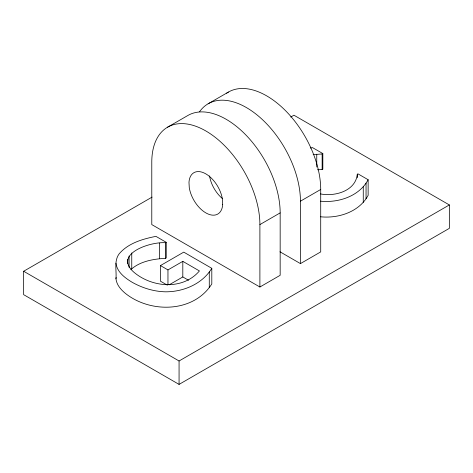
<?xml version="1.0" encoding="UTF-8"?>
<svg xmlns="http://www.w3.org/2000/svg" width="473" height="473" viewBox="0 0 473 473"><rect width="100%" height="100%" fill="white"/><g stroke="black" fill="none" stroke-linecap="round" stroke-linejoin="round"><path stroke-width="0.71" d="M130.867 269.586C140.12 261.22 153.406 258.985 165.503 258.341L166.236 257.921L166.236 242.312L165.503 242.738C149.846 241.49 111.261 254.616 135.449 273.5C153.796 287.779 183.353 289.825 199.423 270.94L182.809 261.35L167.962 269.917L160.453 265.584L160.453 281.187L167.341 285.16M320.505 216.782C338.414 218.638 359.184 211.975 368.142 195.331L368.142 179.728L357.96 173.845L357.31 174.218C355.666 191.068 334.801 196.786 320.499 193.918M160.453 265.584L183.755 252.133L211.803 268.321L211.803 283.93C193.605 312.884 150.183 313.469 125.162 293.213C120.727 289.482 116.636 284.811 115.968 278.822C116.736 270.562 113.792 261.096 119.119 253.877C128.278 243.122 142.562 239.019 155.924 236.358L166.236 242.312M115.968 278.822L116.151 277.48M320.505 201.173C338.414 203.035 359.184 196.366 368.142 179.728M115.968 263.219C117.079 272.099 124.884 277.84 131.979 282.174C142.178 287.962 153.654 291.516 165.42 291.817C183.353 291.9 202.225 284.078 211.803 268.321M167.613 127.172L187.887 115.471A76.449 44.137 60 0 1 246.794 135.952A76.449 44.137 60 0 1 280.164 212.885L280.164 275.304L259.896 287.01L151.78 224.592L151.78 162.168A76.449 44.137 60 0 1 205.838 130.962A76.449 44.137 60 0 1 259.896 224.592L259.896 287.01M208.155 103.764L228.429 92.064M290.741 117.056L293.934 115.211L449.35 204.939L449.35 228.347L179.066 384.395L23.65 294.667L23.65 271.26L152.081 197.105M313.15 154.6L322.143 153.967L322.834 153.565L322.834 169.174L322.143 169.571L317.424 169.766M259.896 224.592L280.164 212.885M320.712 189.478L320.712 251.896L300.438 263.603L300.438 201.185L320.712 189.478A76.449 44.137 60 0 0 286.112 111.273A76.449 44.137 60 0 0 226.608 93.216M169.204 284.811L182.809 276.953L188.556 280.27M23.65 271.26L179.066 360.988L449.35 204.939M310.377 148.031L312.523 147.611L322.834 153.565M279.969 251.784L300.438 263.603M366.049 183.128L366.049 198.731M363.264 186.776L363.264 202.379M357.31 174.218L357.31 177.765M322.143 153.967L322.143 169.571M316.75 154.192L316.75 166.957M209.279 271.922L209.279 287.525M182.809 261.35L182.809 276.953M179.066 360.988L179.066 384.395M167.962 269.917L167.962 284.811M165.503 242.738L165.503 258.341M159.507 243.087L159.507 258.69M131.754 252.966L131.754 268.569M129.094 256.011L129.094 267.363M127.751 259.31L127.751 263.567M222.275 198.459A23.892 13.794 60 0 1 209.539 175.921M199.565 111.734A76.449 44.137 60 0 1 260.375 117.759A76.449 44.137 60 0 1 300.438 201.185M222.694 204.383L222.405 199.133A23.892 13.794 60 0 0 204.732 173.278A23.892 13.794 60 0 0 188.981 182.377L189.271 187.627A23.892 13.794 60 0 0 206.949 213.483A23.892 13.794 60 0 0 222.694 204.383"/></g></svg>
